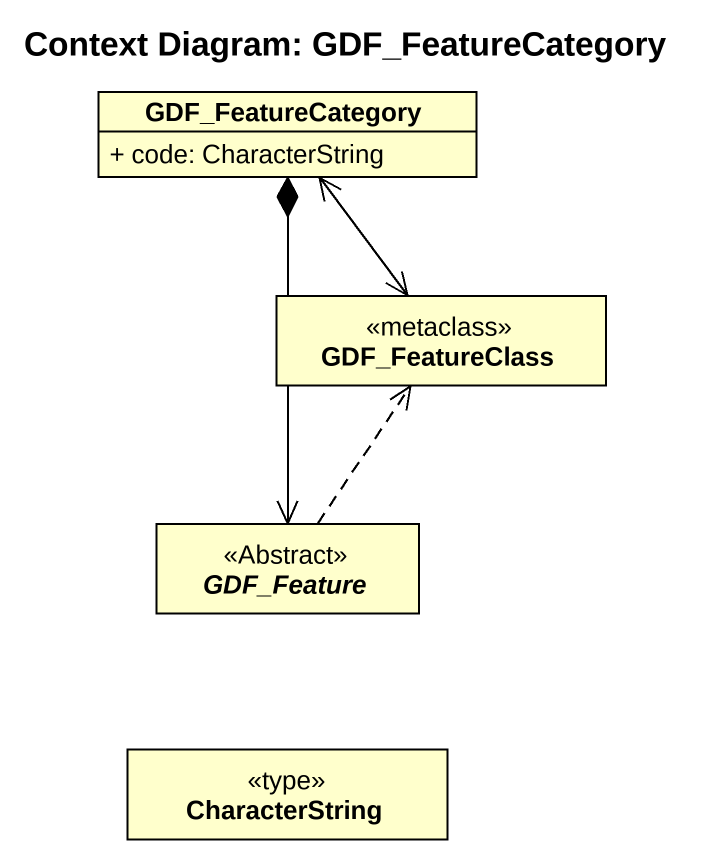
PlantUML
@startuml
title Context Diagram: GDF_FeatureCategory
hide circle
hide empty members
skinparam classAttributeIconSize 0
class GDF_FeatureCategory {
  + code: CharacterString
}
class GDF_FeatureClass <<metaclass>>
abstract class GDF_Feature <<Abstract>>
class CharacterString <<type>>
GDF_FeatureCategory <--> GDF_FeatureClass
GDF_FeatureCategory *--> GDF_Feature
GDF_Feature .up.> GDF_FeatureClass
@enduml
